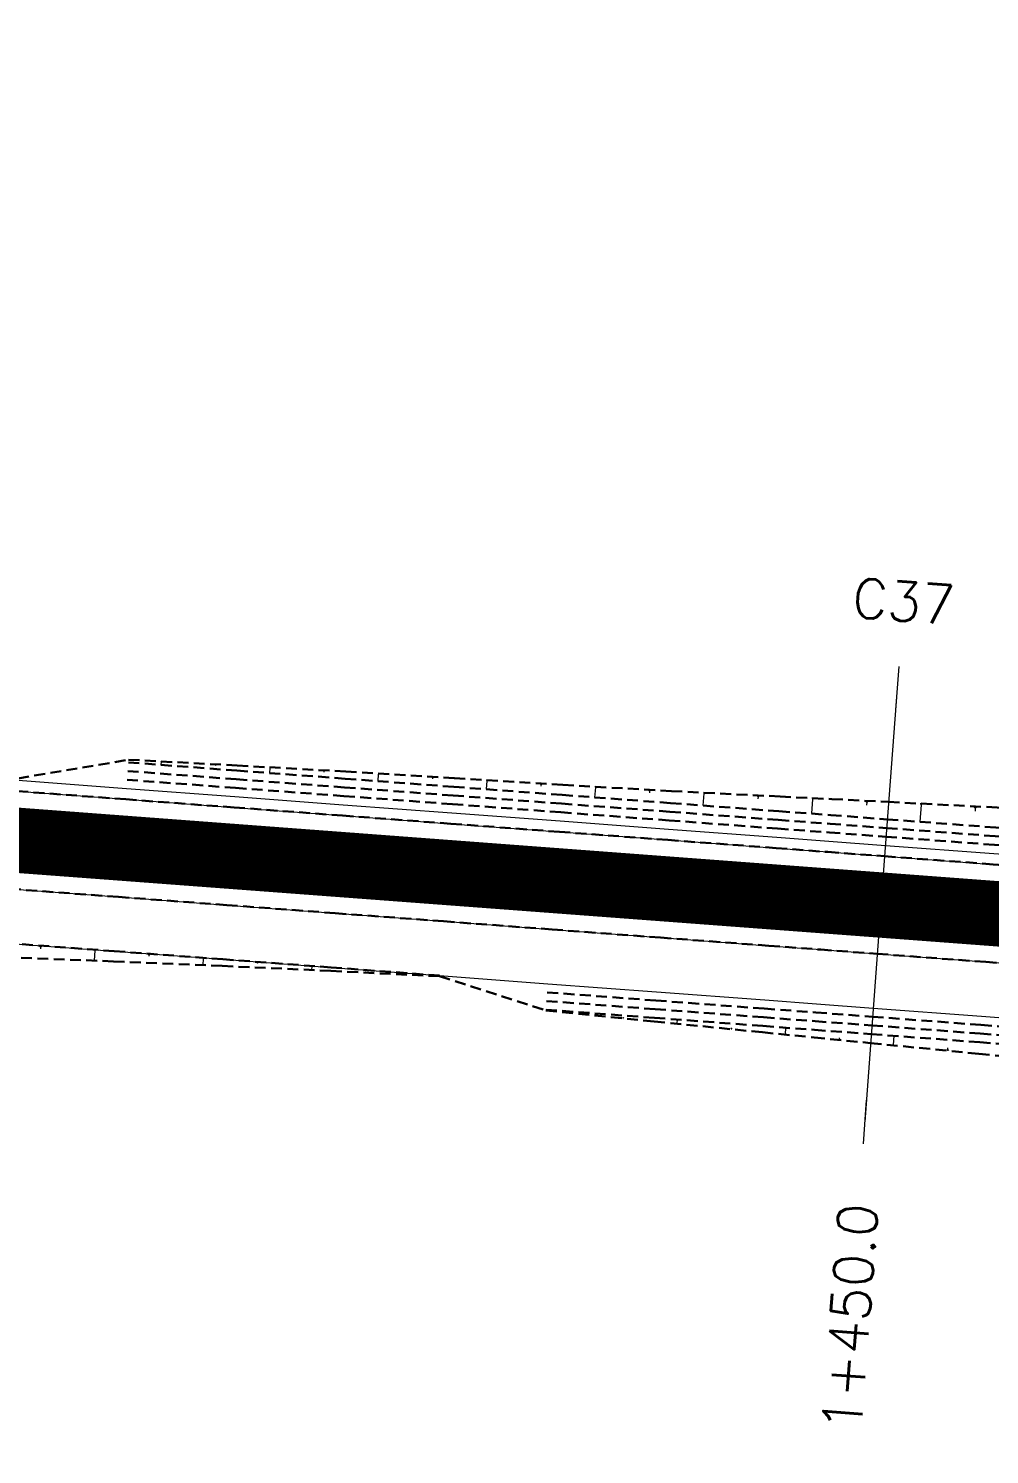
# Model space of a CAD drawing. Header units: metres. Extents: x 544752 to 548977, y 1840603 to 1844608.
# Drawn here: x 547925.5 to 547969.7, y 1842232.3 to 1842297.8 of the extents above; entities that cross this region are included whole.
import ezdxf

# ---------------------------------------------------------------- set-up
doc = ezdxf.new("R2010")
doc.units = ezdxf.units.M
doc.header["$MEASUREMENT"] = 0
for name, pattern in [('ACAD_ISO02W100', [15, 12, -3]), ('Anordnung Grundriss$0$GESTRICHELT', [0.75, 0.5, -0.25]), ('HIDDEN', [0.375, 0.25, -0.125])]:
    doc.linetypes.add(name, pattern=pattern)
doc.layers.add('C-ROAD', color=7, linetype='Continuous')
for name, color, linetype, lineweight in [('C-ROAD-CORR', 5, 'Continuous', 0), ('C-ROAD-SAMP', 150, 'HIDDEN', 0), ('C-ROAD-SAMP-TEXT', 11, 'Continuous', 0), ('C-TOPO-FEAT', 94, 'Continuous', 5)]:
    doc.layers.add(name, color=color, linetype=linetype, lineweight=lineweight)

msp = doc.modelspace()

# ---------------------------------------------------------------- linework, layer by layer
at = {"layer": 'C-ROAD-CORR', "color": 160, "linetype": 'Continuous'}
for p, q in [((547931.5839671026, 1842264.121424944, 512.4788679631085), (547931.5730877967, 1842263.976315774, 512.3333515353168)), ((547931.5912542705, 1842264.12976147, 512.4877259710881), (547931.5780044448, 1842264.130754853, 512.4877259710881)), ((547931.5894324785, 1842264.127677339, 512.4855114690932), (547931.5794951093, 1842264.128422376, 512.4855114690932)), ((547931.5876106865, 1842264.125593208, 512.4832969670983), (547931.5809857737, 1842264.126089899, 512.4832969670983)), ((547931.5857888946, 1842264.123509076, 512.4810824651034), (547931.5824764381, 1842264.123757422, 512.4810824651034)), ((547934.0802011767, 1842263.985783284, 512.6679001416262), (547934.0773613143, 1842263.947904941, 512.629915491025)), ((547936.576212976, 1842263.845925326, 512.8563006294017), (547936.5579688151, 1842263.60258305, 512.6122754002923)), ((547936.588433265, 1842263.859905347, 512.8711551544872), (547936.5662138374, 1842263.861571209, 512.8711551544872)), ((547936.5853781927, 1842263.856410341, 512.8674415232158), (547936.568713622, 1842263.857659739, 512.8674415232158)), ((547936.5823231204, 1842263.852915336, 512.8637278919444), (547936.5712134067, 1842263.853748268, 512.8637278919444)), ((547936.5792680483, 1842263.849420331, 512.8600142606731), (547936.5737131913, 1842263.849836797, 512.8600142606731)), ((547939.0720767075, 1842263.703258696, 513.0442803185416), (547939.067917377, 1842263.647781168, 512.9886470900642)), ((547941.5675481256, 1842263.553711862, 513.2289591965796), (547941.5431902874, 1842263.228824802, 512.9031603238773)), ((547941.5838634729, 1842263.572376631, 513.2487915210663), (547941.5541982435, 1842263.57460073, 513.2487915210663)), ((547941.5797846362, 1842263.567710439, 513.2438334399446), (547941.557535714, 1842263.569378513, 513.2438334399446)), ((547941.5757057993, 1842263.563044247, 513.238875358823), (547941.5608731846, 1842263.564156296, 513.238875358823)), ((547941.5716269625, 1842263.558378054, 513.2339172777013), (547941.564210655, 1842263.558934079, 513.2339172777013)), ((547944.0627578086, 1842263.399574841, 513.4114359110393), (547944.0575846501, 1842263.330574783, 513.3422422004683)), ((547946.5577715526, 1842263.242222489, 513.5942756398024), (547946.5287433505, 1842262.855041694, 513.2060081999008)), ((547946.5772151989, 1842263.264466036, 513.617910607574), (547946.5418619681, 1842263.267116582, 513.617910607574)), ((547946.5723542874, 1842263.258905149, 513.6120018656311), (547946.5458393642, 1842263.260893059, 513.6120018656311)), ((547946.5674933757, 1842263.253344262, 513.6060931236882), (547946.5498167604, 1842263.254669536, 513.6060931236882)), ((547946.5626324642, 1842263.247783376, 513.6001843817453), (547946.5537941564, 1842263.248446012, 513.6001843817453)), ((547949.0526544653, 1842263.082723214, 513.7773577583528), (547949.0466577281, 1842263.002738189, 513.6971482507661)), ((547951.5481272321, 1842262.933349234, 513.974150491095), (547951.5142328846, 1842262.481263348, 513.5207958006432)), ((547951.570830316, 1842262.959321581, 514.0017475090132), (547951.5295506429, 1842262.962416452, 514.0017475090132)), ((547951.565154545, 1842262.952828494, 513.9948482545336), (547951.5341947903, 1842262.955149648, 513.9948482545336)), ((547951.5594787741, 1842262.946335407, 513.9879490000541), (547951.5388389375, 1842262.947882843, 513.9879490000541)), ((547951.553803003, 1842262.939842321, 513.9810497455745), (547951.5434830849, 1842262.940616039, 513.9810497455745)), ((547954.0439940823, 1842262.790739996, 514.1801033287396), (547954.0368145066, 1842262.694978164, 514.084072735242)), ((547956.5402408371, 1842262.655513317, 514.3970127477608), (547956.4991565549, 1842262.107527427, 513.8474889053006)), ((547956.5677598774, 1842262.686995121, 514.4304638615315), (547956.5177236361, 1842262.690746501, 514.4304638615315)), ((547956.5608801174, 1842262.67912467, 514.4221010830888), (547956.5233529364, 1842262.681938205, 514.4221010830888)), ((547956.5540003573, 1842262.671254219, 514.4137383046461), (547956.5289822366, 1842262.673129909, 514.4137383046461)), ((547956.5471205972, 1842262.663383768, 514.4053755262034), (547956.5346115369, 1842262.664321613, 514.4053755262034)), ((547959.0367417941, 1842262.525226454, 514.6212534335175), (547959.0279971253, 1842262.408589267, 514.5042888977124)), ((547961.5333229748, 1842262.396612814, 514.849806567643), (547961.4836316298, 1842261.733825139, 514.1851587424879)), ((547961.5666071908, 1842262.434689983, 514.8902656129147), (547961.506088472, 1842262.439227268, 514.8902656129147)), ((547961.5582861368, 1842262.425170691, 514.8801508515968), (547961.5128970976, 1842262.428573655, 514.8801508515968)), ((547961.5499650828, 1842262.415651398, 514.8700360902789), (547961.5197057234, 1842262.417920041, 514.8700360902789)), ((547961.5416440289, 1842262.406132106, 514.8599213289609), (547961.526514349, 1842262.407266427, 514.8599213289609)), ((547964.0298465478, 1842262.266806721, 515.07985658053), (547964.0194343645, 1842262.127928073, 514.9405881625828)), ((547966.5263037913, 1842262.135624183, 515.3090419601139), (547966.4681616285, 1842261.360118733, 514.5313600107382)), ((547966.565248527, 1842262.180176992, 515.3563817211192), (547966.4944376204, 1842262.185485916, 515.3563817211192)), ((547966.5555123431, 1842262.16903879, 515.3445467808679), (547966.5024041631, 1842262.173020483, 515.3445467808679)), ((547966.5457761592, 1842262.157900588, 515.3327118406165), (547966.5103707059, 1842262.160555049, 515.3327118406165)), ((547966.5360399752, 1842262.146762385, 515.3208769003652), (547966.5183372486, 1842262.148089616, 515.3208769003652)), ((547969.0227581528, 1842262.004382834, 515.5381685829705), (547969.0107362584, 1842261.844033715, 515.3773694345284)), ((547926.0354946967, 1842255.617539413, 511.9587993214363), (547926.0280921769, 1842255.518803932, 511.8927909298071)), ((547928.5290659885, 1842255.438207485, 512.0955924526218), (547928.4946367505, 1842254.978987181, 511.7885863649813)), ((547928.5565720426, 1842255.469674433, 512.1178826713779), (547928.5065594136, 1842255.473424042, 512.1178826713779)), ((547928.5496955292, 1842255.461807696, 512.1123101166888), (547928.5121860573, 1842255.464619903, 512.1123101166888)), ((547928.5428190156, 1842255.453940959, 512.1067375619998), (547928.5178127011, 1842255.455815764, 512.1067375619998)), ((547928.5359425021, 1842255.446074222, 512.1011650073108), (547928.5234393447, 1842255.447011624, 512.1011650073108)), ((547931.0226002788, 1842255.258382027, 512.2358883022433), (547931.0174010168, 1842255.189033797, 512.189526395991)), ((547933.5161139055, 1842255.078280956, 512.3781402403989), (547933.4931595749, 1842254.772114009, 512.1734560925646)), ((547933.5344524772, 1842255.099260297, 512.3930013607934), (547933.5011085381, 1842255.1017602, 512.3930013607934)), ((547933.5298678343, 1842255.094015462, 512.3892860806948), (547933.50485988, 1842255.095890389, 512.3892860806948)), ((547933.5252831914, 1842255.088770627, 512.3855708005962), (547933.5086112218, 1842255.090020578, 512.3855708005962)), ((547933.5206985484, 1842255.083525792, 512.3818555204975), (547933.5123625636, 1842255.084150767, 512.3818555204975)), ((547936.0095891717, 1842254.89766823, 512.523882779862), (547936.0063592494, 1842254.854587232, 512.4950815084252)), ((547938.5030430157, 1842254.716769771, 512.6715746410761), (547938.4902545189, 1842254.546195639, 512.5575394027898)), ((547938.5132599447, 1842254.728457946, 512.679854185065), (547938.4946831076, 1842254.729850712, 512.679854185065)), ((547938.5107057125, 1842254.725535902, 512.6777842990678), (547938.4967730846, 1842254.726580477, 512.6777842990678)), ((547938.5081514802, 1842254.722613859, 512.6757144130705), (547938.4988630617, 1842254.723310241, 512.6757144130705)), ((547938.505597248, 1842254.719691815, 512.6736445270733), (547938.5009530387, 1842254.720040006, 512.6736445270733)), ((547940.9964583497, 1842254.535357664, 512.8227557721304), (547940.9949577833, 1842254.515342972, 512.8093751957836)), ((547943.4898521781, 1842254.353658712, 512.9758854813715), (547943.4859078708, 1842254.301049184, 512.9407140279384)), ((547943.4930033466, 1842254.357263651, 512.9784391095325), (547943.4872737637, 1842254.357693217, 512.9784391095325)), ((547943.4922155545, 1842254.356362416, 512.9778007024922), (547943.4879183674, 1842254.356684591, 512.9778007024922)), ((547943.4914277624, 1842254.355461182, 512.977162295452), (547943.4885629709, 1842254.355675964, 512.977162295452)), ((547943.4906399703, 1842254.354559947, 512.9765238884117), (547943.4892075745, 1842254.354667338, 512.9765238884117)), ((547950.3398621132, 1842252.583005158, 513.4712894381726), (547950.344225, 1842252.641197739, 513.4129335362018)), ((547950.336939768, 1842252.579661993, 513.4748417315634), (547950.3422532954, 1842252.579263621, 513.4748417315634)), ((547950.3376703543, 1842252.580497784, 513.4739536582157), (547950.3416554999, 1842252.580199005, 513.4739536582157)), ((547950.3384009406, 1842252.581333576, 513.473065584868), (547950.3410577043, 1842252.581134389, 513.473065584868)), ((547950.3391315269, 1842252.582169367, 513.4721775115203), (547950.3404599088, 1842252.582069774, 513.4721775115203)), ((547952.8274971034, 1842252.33583313, 513.6933237198235), (547952.829211453, 1842252.358699281, 513.6703933943372)), ((547955.3062620107, 1842252.079155082, 513.9280480598794), (547955.3225258444, 1842252.07793573, 513.9280480598794)), ((547955.3084982154, 1842252.081713302, 513.9253298133852), (547955.3206960906, 1842252.080798788, 513.9253298133852)), ((547955.31073442, 1842252.084271522, 513.9226115668911), (547955.3188663368, 1842252.083661846, 513.9226115668911)), ((547955.3129706247, 1842252.086829742, 513.9198933203969), (547955.317036583, 1842252.086524904, 513.9198933203969)), ((547955.3152068292, 1842252.089387962, 513.9171750739027), (547955.3285609084, 1842252.267505885, 513.7385572534366)), ((547957.8030170832, 1842251.843920507, 514.143470605439), (547957.806441411, 1842251.889594502, 514.0976684232098)), ((547960.2761133233, 1842251.582306277, 514.3888479571658), (547960.3030109749, 1842251.580289673, 514.3888479571658)), ((547960.2798116304, 1842251.586537143, 514.3843524335989), (547960.2999848692, 1842251.58502469, 514.3843524335989)), ((547960.2835099376, 1842251.59076801, 514.379856910032), (547960.2969587634, 1842251.589759708, 514.379856910032)), ((547960.2872082447, 1842251.594998876, 514.3753613864651), (547960.2939326577, 1842251.594494725, 514.3753613864651)), ((547960.2909065519, 1842251.599229743, 514.3708658628982), (547960.3129919581, 1842251.893806898, 514.0754619609058)), ((547962.7789229725, 1842251.355784758, 514.6002154820488), (547962.7840025364, 1842251.423536442, 514.5322736487861)), ((547965.2670669282, 1842251.113603663, 514.8290543211149), (547965.2975431966, 1842251.520098899, 514.4214182334684)), ((547965.2466533389, 1842251.0902505, 514.853868314781), (547965.2837701591, 1842251.087467732, 514.853868314781)), ((547965.2517567362, 1842251.096088791, 514.8476648163645), (547965.2795943514, 1842251.094001714, 514.8476648163645)), ((547965.2568601336, 1842251.101927082, 514.841461317948), (547965.2754185436, 1842251.100535697, 514.841461317948)), ((547965.2619635309, 1842251.107765372, 514.8352578195314), (547965.2712427359, 1842251.10706968, 514.8352578195314)), ((547967.7553525824, 1842250.872828486, 515.0564830931027), (547967.7620123167, 1842250.961656627, 514.9674056515395))]:
    msp.add_line(p, q, dxfattribs=at)
at = {"layer": 'C-ROAD-CORR', "color": 5, "linetype": 'Anordnung Grundriss$0$GESTRICHELT', "lineweight": 30, "extrusion": (0.05286572569718322, 0.7051277986549084, -0.7071067830325158), "const_width": 0.1, "elevation": 1327635.970671006}
msp.add_lwpolyline([(-408666.5924484935, 1328361.020688339), (-408666.6083381671, 1328360.999502108), (-408666.6242278407, 1328361.020688339)], dxfattribs=at)
at = {"layer": 'C-ROAD-CORR', "color": 5, "linetype": 'Anordnung Grundriss$0$GESTRICHELT', "lineweight": 30, "extrusion": (0.05286571845761122, 0.7051278014625548, -0.7071067807739821), "const_width": 0.1, "elevation": 1327635.77041995}
msp.add_lwpolyline([(-408671.6038250261, 1328361.35407948), (-408671.6270974219, 1328361.323049619), (-408671.6503698183, 1328361.354079481)], dxfattribs=at)
at = {"layer": 'C-ROAD-CORR', "color": 5, "linetype": 'Anordnung Grundriss$0$GESTRICHELT', "lineweight": 30, "extrusion": (0.0528657213209435, 0.7051278011645208, -0.7071067808571098), "const_width": 0.1, "elevation": 1327635.561521601}
msp.add_lwpolyline([(-408676.5899276503, 1328361.672293252), (-408676.618872644, 1328361.633699928), (-408676.6478176377, 1328361.672293253)], dxfattribs=at)
at = {"layer": 'C-ROAD-CORR', "color": 5, "linetype": 'Anordnung Grundriss$0$GESTRICHELT', "lineweight": 30, "extrusion": (0.05286572344683464, 0.7051278015146522, -0.7071067803490193), "const_width": 0.1, "elevation": 1327635.344959551}
msp.add_lwpolyline([(-408681.5793788487, 1328361.977458526), (-408681.6129319516, 1328361.932721055), (-408681.6464850546, 1328361.977458526)], dxfattribs=at)
at = {"layer": 'C-ROAD-CORR', "color": 5, "linetype": 'Anordnung Grundriss$0$GESTRICHELT', "lineweight": 30, "extrusion": (0.05286572090395888, 0.7051278004005426, -0.707106781650125), "const_width": 0.1, "elevation": 1327635.114714192}
msp.add_lwpolyline([(-408686.5784743521, 1328362.330492891), (-408686.6186457045, 1328362.276931088), (-408686.6588170567, 1328362.330492891)], dxfattribs=at)
at = {"layer": 'C-ROAD-CORR', "color": 5, "linetype": 'Anordnung Grundriss$0$GESTRICHELT', "lineweight": 30, "extrusion": (0.05286572305675966, 0.7051278009893245, -0.7071067809020402), "const_width": 0.1, "elevation": 1327634.881762912}
msp.add_lwpolyline([(-408691.562757591, 1328362.730288222), (-408691.6116859938, 1328362.665050352), (-408691.6606143969, 1328362.730288222)], dxfattribs=at)
at = {"layer": 'C-ROAD-CORR', "color": 5, "linetype": 'Anordnung Grundriss$0$GESTRICHELT', "lineweight": 30, "extrusion": (0.05286572243067057, 0.7051278013062005, -0.7071067806328596), "const_width": 0.1, "elevation": 1327634.639467504}
msp.add_lwpolyline([(-408696.5535995191, 1328363.147984684), (-408696.6118580436, 1328363.070306652), (-408696.670116568, 1328363.147984684)], dxfattribs=at)
at = {"layer": 'C-ROAD-CORR', "color": 5, "linetype": 'Anordnung Grundriss$0$GESTRICHELT', "lineweight": 30, "extrusion": (0.0528657227249796, 0.7051278010968556, -0.707106780819615), "const_width": 0.1, "elevation": 1327634.394078989}
msp.add_lwpolyline([(-408701.5423294008, 1328363.56345763), (-408701.6095946232, 1328363.473770667), (-408701.6768598459, 1328363.563457631)], dxfattribs=at)
at = {"layer": 'C-ROAD-CORR', "color": 5, "linetype": 'Anordnung Grundriss$0$GESTRICHELT', "lineweight": 30, "extrusion": (0.04147128527414268, 0.553147755773502, -0.8320502946219352), "const_width": 0.1, "elevation": 1041336.781860374}
msp.add_lwpolyline([(-408659.1741297548, 1562928.180737368), (-408659.2186511462, 1562928.121375513), (-408659.2631725366, 1562928.180737368)], dxfattribs=at)
at = {"layer": 'C-ROAD-CORR', "color": 5, "linetype": 'Anordnung Grundriss$0$GESTRICHELT', "lineweight": 30, "extrusion": (0.04147128260315503, 0.5531477561860124, -0.8320502944808258), "const_width": 0.1, "elevation": 1041336.558759487}
msp.add_lwpolyline([(-408664.1965032811, 1562928.327085773), (-408664.2277734955, 1562928.285392154), (-408664.2590437095, 1562928.327085773)], dxfattribs=at)
at = {"layer": 'C-ROAD-CORR', "color": 5, "linetype": 'Anordnung Grundriss$0$GESTRICHELT', "lineweight": 30, "extrusion": (0.04147128450802429, 0.553147754739301, -0.8320502953476577), "const_width": 0.1, "elevation": 1041336.324800487}
msp.add_lwpolyline([(-408669.2015500661, 1562928.484835179), (-408669.2209759699, 1562928.458933975), (-408669.2404018735, 1562928.484835179)], dxfattribs=at)
at = {"layer": 'C-ROAD-CORR', "color": 5, "linetype": 'Anordnung Grundriss$0$GESTRICHELT', "lineweight": 30, "extrusion": (0.04147128571358092, 0.5531477532408957, -0.8320502962837113), "const_width": 0.1, "elevation": 1041336.08042337}
msp.add_lwpolyline([(-408674.2075014745, 1562928.648915902), (-408674.2165264161, 1562928.636882647), (-408674.2255513574, 1562928.648915902)], dxfattribs=at)
at = {"layer": 'C-ROAD-CORR', "color": 5, "linetype": 'Anordnung Grundriss$0$GESTRICHELT', "lineweight": 30, "extrusion": (0.05286572229157416, 0.7051278038597472, 0.7071067780968587), "const_width": 0.1, "elevation": 1328354.501759915}
msp.add_lwpolyline([(-408686.1938018274, -1327628.005299784), (-408686.1842096529, -1327628.018089349), (-408686.1746174792, -1327628.005299784)], dxfattribs=at)
at = {"layer": 'C-ROAD-CORR', "color": 5, "linetype": 'Anordnung Grundriss$0$GESTRICHELT', "lineweight": 30, "extrusion": (0.05286572021999193, 0.7051278008479038, 0.7071067812551515), "const_width": 0.1, "elevation": 1328354.72955293}
msp.add_lwpolyline([(-408691.2066302256, -1327627.595594958), (-408691.1874703359, -1327627.621141478), (-408691.1683104456, -1327627.595594959)], dxfattribs=at)
at = {"layer": 'C-ROAD-CORR', "color": 5, "linetype": 'Anordnung Grundriss$0$GESTRICHELT', "lineweight": 30, "extrusion": (0.0528657214115443, 0.7051278006611378, 0.7071067813523101), "const_width": 0.1, "elevation": 1328354.971685995}
msp.add_lwpolyline([(-408696.2111731904, -1327627.179809606), (-408696.1827518796, -1327627.217704687), (-408696.1543305691, -1327627.179809605)], dxfattribs=at)
at = {"layer": 'C-ROAD-CORR', "color": 5, "linetype": 'Anordnung Grundriss$0$GESTRICHELT', "lineweight": 30, "extrusion": (0.05286572107683554, 0.7051278018511601, 0.7071067801906424), "const_width": 0.1, "elevation": 1328355.218860878}
msp.add_lwpolyline([(-408701.2197469316, -1327626.765572724), (-408701.1824842099, -1327626.815256353), (-408701.1452214881, -1327626.765572725)], dxfattribs=at)
at = {"layer": 'C-ROAD-CORR', "color": 11, "linetype": 'Anordnung Grundriss$0$GESTRICHELT', "lineweight": 30}
for points in [[(547925.0070494672, 1842263.356516525, 511.9265117576391), (547930.0851907864, 1842264.211602071, 512.3740456321489), (547935.079464156, 1842263.948049286, 512.7600211734717), (547940.072605163, 1842263.669392945, 513.1427967858465), (547945.0638970591, 1842263.366072994, 513.5127855840169), (547950.0543244088, 1842263.051221646, 513.883156636649), (547955.0474746672, 1842262.7726887, 514.301894036855), (547960.0426111481, 1842262.520648173, 514.7591442227697), (547962.4302079248, 1842262.403060121, 514.984782618605), (547965.0378949797, 1842262.270573021, 515.2286833997066), (547970.0328776137, 1842262.016480467, 515.6955583004408), (547975.027768946, 1842261.761170127, 516.1612119969153), (547980.0235129609, 1842261.517232941, 516.6382707671789), (547985.01720085, 1842261.245870961, 517.0878277748615), (547990.0034520435, 1842260.875317664, 517.4379150784005), (547994.9867016759, 1842260.464729272, 517.7478549266399), (547996.3154161267, 1842260.352729959, 517.827994617372), (547999.9690156857, 1842260.041661457, 518.0406725785865), (548004.9484660099, 1842259.580397545, 518.2786596717006), (548009.9269666653, 1842259.106466864, 518.4868078503079)], [(547899.509485179, 1842257.655811186, 510.7691138622401), (547904.4954916744, 1842257.281994082, 510.9728395302906), (547909.4814981698, 1842256.908176978, 511.1885112136864), (547914.4675046654, 1842256.534359874, 511.4161289124276), (547919.4535111608, 1842256.16054277, 511.6556926265141), (547924.4395176562, 1842255.786725666, 511.9072023559459), (547929.4255241518, 1842255.412908562, 512.170658100723), (547934.4115306472, 1842255.039091459, 512.4460598608456), (547939.3975371426, 1842254.665274355, 512.7334076363134), (547944.3835436382, 1842254.291457251, 513.0327014271265)], [(547924.390756039, 1842255.136338785, 511.4723942039114), (547929.3904166156, 1842254.944641056, 511.8576036174994), (547934.3886910956, 1842254.734455445, 512.2423991996858), (547939.3855285748, 1842254.505102987, 512.626327037816), (547944.3809234599, 1842254.256509076, 513.0093372544344), (547949.2772178642, 1842252.686103949, 513.3789338059717), (547954.253486952, 1842252.182408417, 513.8323625670159), (547959.2300319267, 1842251.682392688, 514.2940472122536), (547961.6086687892, 1842251.445296487, 514.5170372758201), (547964.2069077826, 1842251.186790286, 514.7616242441085), (547969.1842120442, 1842250.696901995, 515.2248355289673), (547974.1613300185, 1842250.204528989, 515.6905385015762), (547979.1379838992, 1842249.70596586, 516.1624489703748), (547984.1153783782, 1842249.217280896, 516.6244535510879), (547989.0949554426, 1842248.757707457, 517.0572649035444), (547994.0887712167, 1842248.488051222, 517.2996260382349), (547995.4213968776, 1842248.428219987, 517.3521444838863), (547999.0856553257, 1842248.259320714, 517.496338836304), (548004.080150723, 1842247.998729355, 517.7084746428756), (548009.0731091248, 1842247.717637408, 517.9240319780623)]]:
    msp.add_polyline3d(points, dxfattribs=at)
at = {"layer": 'C-ROAD-CORR', "color": 1, "linetype": 'Anordnung Grundriss$0$GESTRICHELT', "lineweight": 30}
for points in [[(547930.0759659125, 1842264.088559865, 512.2506581007231), (547935.061972408, 1842263.714742761, 512.5260598608456), (547940.0479789034, 1842263.340925657, 512.8134076363134), (547945.033985399, 1842262.967108553, 513.1127014271266), (547950.0199918944, 1842262.593291449, 513.4239412332851), (547955.0059983899, 1842262.219474345, 513.747127054789), (547959.9920048853, 1842261.845657242, 514.0822588916382), (547962.3750227058, 1842261.666994654, 514.2466513438403), (547964.9780113808, 1842261.471840138, 514.4277088279889), (547969.9640178763, 1842261.098023034, 514.7745231651633), (547974.9500243717, 1842260.72420593, 515.1213375023375), (547979.9360308672, 1842260.350388826, 515.4681518395117), (547984.9220373627, 1842259.976571722, 515.814966176686), (547989.9080438581, 1842259.602754618, 516.1617805138602), (547994.8940503536, 1842259.228937514, 516.5085948510344), (547996.22368788, 1842259.12925027, 516.6010811640397), (547999.8800568491, 1842258.85512041, 516.8508014383431), (548004.8660633445, 1842258.481303307, 517.1764807642808), (548009.8520698401, 1842258.107486203, 517.4850234948734)], [(547930.0851907864, 1842264.211602071, 512.3740456321489), (547935.079464156, 1842263.948049286, 512.7600211734717), (547940.072605163, 1842263.669392945, 513.1427967858465), (547945.0638970591, 1842263.366072994, 513.5127855840169), (547950.0543244088, 1842263.051221646, 513.883156636649), (547955.0474746672, 1842262.7726887, 514.301894036855), (547960.0426111481, 1842262.520648173, 514.7591442227697), (547962.4302079248, 1842262.403060121, 514.984782618605), (547965.0378949797, 1842262.270573021, 515.2286833997066), (547970.0328776137, 1842262.016480467, 515.6955583004408), (547975.027768946, 1842261.761170127, 516.1612119969153), (547980.0235129609, 1842261.517232941, 516.6382707671789), (547985.01720085, 1842261.245870961, 517.0878277748615), (547990.0034520435, 1842260.875317664, 517.4379150784005), (547994.9867016759, 1842260.464729272, 517.7478549266399), (547996.3154161267, 1842260.352729959, 517.827994617372), (547999.9690156857, 1842260.041661457, 518.0406725785865), (548004.9484660099, 1842259.580397545, 518.2786596717006), (548009.9269666653, 1842259.106466864, 518.4868078503079)], [(547949.2772178642, 1842252.686103949, 513.3789338059717), (547954.253486952, 1842252.182408417, 513.8323625670159), (547959.2300319267, 1842251.682392688, 514.2940472122536), (547961.6086687892, 1842251.445296487, 514.5170372758201), (547964.2069077826, 1842251.186790286, 514.7616242441085), (547969.1842120442, 1842250.696901995, 515.2248355289673), (547974.1613300185, 1842250.204528989, 515.6905385015762), (547979.1379838992, 1842249.70596586, 516.1624489703748), (547984.1153783782, 1842249.217280896, 516.6244535510879), (547989.0949554426, 1842248.757707457, 517.0572649035444), (547994.0887712167, 1842248.488051222, 517.2996260382349), (547995.4213968776, 1842248.428219987, 517.3521444838863), (547999.0856553257, 1842248.259320714, 517.496338836304), (548004.080150723, 1842247.998729355, 517.7084746428756), (548009.0731091248, 1842247.717637408, 517.9240319780623)], [(547949.2798340287, 1842252.720998588, 513.343941233285), (547954.2658405242, 1842252.347181484, 513.6671270547889), (547959.2518470197, 1842251.973364381, 514.0022588916381), (547961.6348648401, 1842251.794701793, 514.1666513438403), (547964.2378535151, 1842251.599547277, 514.3477088279889), (547969.2238600106, 1842251.225730173, 514.6945231651632), (547974.209866506, 1842250.851913069, 515.0413375023375), (547979.1958730015, 1842250.478095965, 515.3881518395117), (547984.181879497, 1842250.104278861, 515.7349661766859), (547989.1678859924, 1842249.730461757, 516.0817805138602), (547994.1538924879, 1842249.356644653, 516.4285948510344), (547995.4835300143, 1842249.256957409, 516.5210811640396), (547999.1398989834, 1842248.98282755, 516.770801438343), (548004.1259054788, 1842248.609010446, 517.0964807642807), (548009.1119119744, 1842248.235193342, 517.4050234948734)]]:
    msp.add_polyline3d(points, dxfattribs=at)
at = {"layer": 'C-ROAD-CORR', "color": 92, "linetype": 'Anordnung Grundriss$0$GESTRICHELT', "lineweight": 30}
for points in [[(547930.0161551759, 1842263.290798825, 511.850658100723), (547935.0021616713, 1842262.916981722, 512.1260598608457), (547939.9881681667, 1842262.543164618, 512.4134076363134), (547944.9741746623, 1842262.169347514, 512.7127014271266), (547949.9601811577, 1842261.79553041, 513.0239412332851), (547954.9461876532, 1842261.421713306, 513.347127054789), (547959.9321941487, 1842261.047896202, 513.6822588916382), (547962.3152119691, 1842260.869233615, 513.8466513438403), (547964.9182006441, 1842260.674079098, 514.0277088279889), (547969.9042071396, 1842260.300261994, 514.3745231651633), (547974.890213635, 1842259.92644489, 514.7213375023375), (547979.8762201305, 1842259.552627787, 515.0681518395118), (547984.862226626, 1842259.178810683, 515.414966176686), (547989.8482331214, 1842258.804993579, 515.7617805138602), (547994.8342396169, 1842258.431176475, 516.1085948510345), (547996.1638771433, 1842258.33148923, 516.2010811640397), (547999.8202461124, 1842258.057359371, 516.4508014383431), (548004.8062526078, 1842257.683542267, 516.7764807642808), (548009.7922591034, 1842257.309725164, 517.0850234948734)], [(547930.0460605442, 1842263.689679345, 511.850658100723), (547935.0320670396, 1842263.315862241, 512.1260598608457), (547940.0180735351, 1842262.942045137, 512.4134076363134), (547945.0040800306, 1842262.568228033, 512.7127014271266), (547949.990086526, 1842262.194410929, 513.0239412332851), (547954.9760930216, 1842261.820593826, 513.347127054789), (547959.962099517, 1842261.446776722, 513.6822588916382), (547962.3451173374, 1842261.268114135, 513.8466513438403), (547964.9481060124, 1842261.072959618, 514.0277088279889), (547969.934112508, 1842260.699142514, 514.3745231651633), (547974.9201190034, 1842260.32532541, 514.7213375023375), (547979.9061254988, 1842259.951508306, 515.0681518395118), (547984.8921319944, 1842259.577691203, 515.414966176686), (547989.8781384898, 1842259.203874099, 515.7617805138602), (547994.8641449852, 1842258.830056995, 516.1085948510345), (547996.1937825116, 1842258.73036975, 516.2010811640397), (547999.8501514808, 1842258.456239891, 516.4508014383431), (548004.8361579762, 1842258.082422787, 516.7764807642808), (548009.8221644717, 1842257.708605683, 517.0850234948734)], [(547899.4909274968, 1842257.408287134, 510.6036347014314), (547904.4427918779, 1842256.579079409, 510.5029145686216), (547909.3959817896, 1842255.767551729, 510.4259602290227), (547914.3887742432, 1842255.484246349, 510.7140884278163), (547919.389633997, 1842255.308543357, 511.0860988949212), (547924.390756039, 1842255.136338785, 511.4723942039114), (547929.3904166156, 1842254.944641056, 511.8576036174994), (547934.3886910956, 1842254.734455445, 512.2423991996858), (547939.3855285748, 1842254.505102987, 512.626327037816), (547944.3809234599, 1842254.256509076, 513.0093372544344)], [(547899.509485179, 1842257.655811186, 510.7691138622401), (547904.4954916744, 1842257.281994082, 510.9728395302906), (547909.4814981698, 1842256.908176978, 511.1885112136864), (547914.4675046654, 1842256.534359874, 511.4161289124276), (547919.4535111608, 1842256.16054277, 511.6556926265141), (547924.4395176562, 1842255.786725666, 511.9072023559459), (547929.4255241518, 1842255.412908562, 512.170658100723), (547934.4115306472, 1842255.039091459, 512.4460598608456), (547939.3975371426, 1842254.665274355, 512.7334076363134), (547944.3835436382, 1842254.291457251, 513.0327014271265)], [(547949.3396447652, 1842253.518759627, 512.943941233285), (547954.3256512608, 1842253.144942523, 513.267127054789), (547959.3116577562, 1842252.77112542, 513.6022588916381), (547961.6946755766, 1842252.592462833, 513.7666513438403), (547964.2976642516, 1842252.397308316, 513.9477088279889), (547969.2836707472, 1842252.023491212, 514.2945231651632), (547974.2696772426, 1842251.649674108, 514.6413375023375), (547979.255683738, 1842251.275857004, 514.9881518395117), (547984.2416902336, 1842250.9020399, 515.334966176686), (547989.227696729, 1842250.528222797, 515.6817805138602), (547994.2137032244, 1842250.154405693, 516.0285948510344), (547995.5433407509, 1842250.054718448, 516.1210811640397), (547999.19970972, 1842249.780588589, 516.370801438343), (548004.1857162154, 1842249.406771485, 516.6964807642808), (548009.171722711, 1842249.032954381, 517.0050234948734)], [(547949.309739397, 1842253.119879108, 512.943941233285), (547954.2957458926, 1842252.746062004, 513.267127054789), (547959.281752388, 1842252.3722449, 513.6022588916381), (547961.6647702084, 1842252.193582313, 513.7666513438403), (547964.2677588834, 1842251.998427796, 513.9477088279889), (547969.253765379, 1842251.624610692, 514.2945231651632), (547974.2397718744, 1842251.250793588, 514.6413375023375), (547979.2257783698, 1842250.876976484, 514.9881518395117), (547984.2117848654, 1842250.503159381, 515.334966176686), (547989.1977913608, 1842250.129342277, 515.6817805138602), (547994.1837978562, 1842249.755525173, 516.0285948510344), (547995.5134353826, 1842249.655837928, 516.1210811640397), (547999.1698043518, 1842249.381708069, 516.370801438343), (548004.1558108472, 1842249.007890965, 516.6964807642808), (548009.1418173427, 1842248.634073861, 517.0050234948734)]]:
    msp.add_polyline3d(points, dxfattribs=at)
at = {"layer": 'C-ROAD-CORR', "color": 5, "linetype": 'Anordnung Grundriss$0$GESTRICHELT', "lineweight": 30}
for points in [[(547924.9628616016, 1842262.76713476, 512.0072023559459), (547929.9488680972, 1842262.393317656, 512.270658100723), (547934.9348745926, 1842262.019500552, 512.5460598608456), (547939.920881088, 1842261.645683449, 512.8334076363134), (547944.9068875836, 1842261.271866345, 513.1327014271266), (547949.892894079, 1842260.898049241, 513.443941233285), (547954.8789005745, 1842260.524232137, 513.767127054789), (547959.86490707, 1842260.150415033, 514.1022588916381), (547962.2479248904, 1842259.971752446, 514.2666513438403), (547964.8509135654, 1842259.776597929, 514.4477088279889), (547969.8369200609, 1842259.402780825, 514.7945231651632), (547974.8229265563, 1842259.028963721, 515.1413375023375), (547979.8089330518, 1842258.655146617, 515.4881518395117), (547984.7949395473, 1842258.281329514, 515.834966176686), (547989.7809460427, 1842257.90751241, 516.1817805138602), (547994.7669525382, 1842257.533695306, 516.5285948510344), (547996.0965900646, 1842257.434008061, 516.6210811640397), (547999.7529590337, 1842257.159878202, 516.870801438343), (548004.7389655291, 1842256.786061098, 517.1964807642808), (548009.7249720247, 1842256.412243994, 517.5050234948734)], [(547924.6264262082, 1842258.279728914, 512.0072023559459), (547929.6124327037, 1842257.90591181, 512.270658100723), (547934.5984391992, 1842257.532094707, 512.5460598608456), (547939.5844456946, 1842257.158277603, 512.8334076363134), (547944.5704521901, 1842256.784460499, 513.1327014271266), (547949.5564586855, 1842256.410643395, 513.443941233285), (547954.5424651811, 1842256.036826291, 513.767127054789), (547959.5284716765, 1842255.663009187, 514.1022588916381), (547961.9114894969, 1842255.4843466, 514.2666513438403), (547964.514478172, 1842255.289192083, 514.4477088279889), (547969.5004846675, 1842254.915374979, 514.7945231651632), (547974.4864911629, 1842254.541557875, 515.1413375023375), (547979.4724976583, 1842254.167740772, 515.4881518395117), (547984.4585041539, 1842253.793923668, 515.834966176686), (547989.4445106493, 1842253.420106564, 516.1817805138602), (547994.4305171447, 1842253.04628946, 516.5285948510344), (547995.7601546712, 1842252.946602215, 516.6210811640397), (547999.4165236403, 1842252.672472356, 516.870801438343), (548004.4025301357, 1842252.298655252, 517.1964807642808), (548009.3885366312, 1842251.924838149, 517.5050234948734)]]:
    msp.add_polyline3d(points, dxfattribs=at)
at = {"layer": 'C-ROAD-CORR', "color": 160, "linetype": 'Anordnung Grundriss$0$GESTRICHELT', "lineweight": 30}
for points in [[(547924.9628616016, 1842262.76713476, 511.8572023559459), (547929.9488680972, 1842262.393317656, 512.1206581007231), (547934.9348745926, 1842262.019500552, 512.3960598608456), (547939.920881088, 1842261.645683449, 512.6834076363134), (547944.9068875836, 1842261.271866345, 512.9827014271266), (547949.892894079, 1842260.898049241, 513.2939412332851), (547954.8789005745, 1842260.524232137, 513.617127054789), (547959.86490707, 1842260.150415033, 513.9522588916382), (547962.2479248904, 1842259.971752446, 514.1166513438403), (547964.8509135654, 1842259.776597929, 514.2977088279889), (547969.8369200609, 1842259.402780825, 514.6445231651633), (547974.8229265563, 1842259.028963721, 514.9913375023375), (547979.8089330518, 1842258.655146617, 515.3381518395117), (547984.7949395473, 1842258.281329514, 515.684966176686), (547989.7809460427, 1842257.90751241, 516.0317805138602), (547994.7669525382, 1842257.533695306, 516.3785948510344), (547996.0965900646, 1842257.434008061, 516.4710811640397), (547999.7529590337, 1842257.159878202, 516.7208014383431), (548004.7389655291, 1842256.786061098, 517.0464807642808), (548009.7249720247, 1842256.412243994, 517.3550234948734)], [(547924.6264262082, 1842258.279728914, 511.8572023559459), (547929.6124327037, 1842257.90591181, 512.1206581007231), (547934.5984391992, 1842257.532094707, 512.3960598608456), (547939.5844456946, 1842257.158277603, 512.6834076363134), (547944.5704521901, 1842256.784460499, 512.9827014271266), (547949.5564586855, 1842256.410643395, 513.2939412332851), (547954.5424651811, 1842256.036826291, 513.617127054789), (547959.5284716765, 1842255.663009187, 513.9522588916382), (547961.9114894969, 1842255.4843466, 514.1166513438403), (547964.514478172, 1842255.289192083, 514.2977088279889), (547969.5004846675, 1842254.915374979, 514.6445231651633), (547974.4864911629, 1842254.541557875, 514.9913375023375), (547979.4724976583, 1842254.167740772, 515.3381518395117), (547984.4585041539, 1842253.793923668, 515.684966176686), (547989.4445106493, 1842253.420106564, 516.0317805138602), (547994.4305171447, 1842253.04628946, 516.3785948510344), (547995.7601546712, 1842252.946602215, 516.4710811640397), (547999.4165236403, 1842252.672472356, 516.7208014383431), (548004.4025301357, 1842252.298655252, 517.0464807642808), (548009.3885366312, 1842251.924838149, 517.3550234948734)]]:
    msp.add_polyline3d(points, dxfattribs=at)
at = {"layer": 'C-ROAD-CORR', "color": 150, "linetype": 'Anordnung Grundriss$0$GESTRICHELT', "lineweight": 30}
msp.add_polyline3d([(547924.7946439049, 1842260.523431837, 512.0747023559459), (547929.7806504004, 1842260.149614733, 512.338158100723), (547934.7666568959, 1842259.775797629, 512.6135598608456), (547939.7526633913, 1842259.401980526, 512.9009076363134), (547944.7386698868, 1842259.028163422, 513.2002014271266), (547949.7246763823, 1842258.654346318, 513.511441233285), (547954.7106828778, 1842258.280529214, 513.8346270547889), (547959.6966893732, 1842257.90671211, 514.1697588916381), (547962.0797071937, 1842257.728049523, 514.3341513438403), (547964.6826958687, 1842257.532895006, 514.5152088279889), (547969.6687023642, 1842257.159077902, 514.8620231651632), (547974.6547088596, 1842256.785260798, 515.2088375023375), (547979.640715355, 1842256.411443694, 515.5556518395117), (547984.6267218506, 1842256.037626591, 515.902466176686), (547989.612728346, 1842255.663809487, 516.2492805138602), (547994.5987348414, 1842255.289992383, 516.5960948510344), (547995.9283723679, 1842255.190305138, 516.6885811640396), (547999.584741337, 1842254.916175279, 516.938301438343), (548004.5707478324, 1842254.542358175, 517.2639807642807), (548009.556754328, 1842254.168541071, 517.5725234948734)], dxfattribs=at)
msp.add_polyline3d([(547924.7946439049, 1842260.523431837, 512.0747023559459), (547929.7806504004, 1842260.149614733, 512.338158100723), (547934.7666568959, 1842259.775797629, 512.6135598608456), (547939.7526633913, 1842259.401980526, 512.9009076363134), (547944.7386698868, 1842259.028163422, 513.2002014271266), (547949.7246763823, 1842258.654346318, 513.511441233285), (547954.7106828778, 1842258.280529214, 513.8346270547889), (547959.6966893732, 1842257.90671211, 514.1697588916381), (547962.0797071937, 1842257.728049523, 514.3341513438403), (547964.6826958687, 1842257.532895006, 514.5152088279889), (547969.6687023642, 1842257.159077902, 514.8620231651632), (547974.6547088596, 1842256.785260798, 515.2088375023375), (547979.640715355, 1842256.411443694, 515.5556518395117), (547984.6267218506, 1842256.037626591, 515.902466176686), (547989.612728346, 1842255.663809487, 516.2492805138602), (547994.5987348414, 1842255.289992383, 516.5960948510344), (547995.9283723679, 1842255.190305138, 516.6885811640396), (547999.584741337, 1842254.916175279, 516.938301438343), (548004.5707478324, 1842254.542358175, 517.2639807642807), (548009.556754328, 1842254.168541071, 517.5725234948734)], dxfattribs=at)
at = {"layer": 'C-ROAD-SAMP', "color": 1, "linetype": 'Continuous', "lineweight": 13}
msp.add_lwpolyline([(547965.4303300764, 1842267.504907997), (547964.6826958687, 1842257.532895006), (547963.935061661, 1842247.560882015)], dxfattribs=at)
at = {"layer": 'C-ROAD-SAMP-TEXT', "color": 4, "linetype": 'Continuous', "lineweight": 9}
msp.add_line((547965.5050934971, 1842268.502109296), (547965.3555666555, 1842266.507706698), dxfattribs=at)
at = {"layer": 'C-ROAD-SAMP-TEXT', "color": 1, "linetype": 'Continuous', "lineweight": -3}
msp.add_line((547964.6079324479, 1842256.535693707), (547964.7574592895, 1842258.530096305), dxfattribs=at)
at = {"layer": 'C-ROAD-SAMP-TEXT', "color": 4, "linetype": 'Continuous', "lineweight": 5}
msp.add_line((547964.0098250817, 1842248.558083314), (547963.8602982401, 1842246.563680716), dxfattribs=at)
at = {"layer": 'C-TOPO-FEAT', "color": 94, "linetype": 'Continuous', "lineweight": 0, "ltscale": 2}
for points in [[(547925.000243312, 1842263.26573541, 511.9872023559459), (547929.9862498075, 1842262.891918306, 512.2506581007231), (547934.972256303, 1842262.518101202, 512.5260598608456), (547939.9582627984, 1842262.144284098, 512.8134076363134), (547944.9442692939, 1842261.770466994, 513.1127014271266), (547949.9302757893, 1842261.39664989, 513.4239412332851), (547954.9162822849, 1842261.022832786, 513.747127054789), (547959.9022887803, 1842260.649015683, 514.0822588916382), (547962.2853066007, 1842260.470353096, 514.2466513438403), (547964.8882952757, 1842260.275198579, 514.4277088279889), (547969.8743017713, 1842259.901381475, 514.7745231651633), (547974.8603082667, 1842259.527564371, 515.1213375023375), (547979.8463147621, 1842259.153747267, 515.4681518395117), (547984.8323212577, 1842258.779930163, 515.814966176686), (547989.8183277531, 1842258.406113059, 516.1617805138602), (547994.8043342485, 1842258.032295956, 516.5085948510344), (547996.133971775, 1842257.932608711, 516.6010811640397), (547999.7903407441, 1842257.658478852, 516.8508014383431), (548004.7763472395, 1842257.284661748, 517.1764807642808), (548009.762353735, 1842256.910844644, 517.4850234948734)], [(547924.9628616016, 1842262.76713476, 511.5572023559459), (547929.9488680972, 1842262.393317656, 511.8206581007231), (547934.9348745926, 1842262.019500552, 512.0960598608456), (547939.920881088, 1842261.645683449, 512.3834076363133), (547944.9068875836, 1842261.271866345, 512.6827014271265), (547949.892894079, 1842260.898049241, 512.993941233285), (547954.8789005745, 1842260.524232137, 513.3171270547889), (547959.86490707, 1842260.150415033, 513.6522588916381), (547962.2479248904, 1842259.971752446, 513.8166513438402), (547964.8509135654, 1842259.776597929, 513.9977088279888), (547969.8369200609, 1842259.402780825, 514.3445231651632), (547974.8229265563, 1842259.028963721, 514.6913375023374), (547979.8089330518, 1842258.655146617, 515.0381518395117), (547984.7949395473, 1842258.281329514, 515.3849661766859), (547989.7809460427, 1842257.90751241, 515.7317805138601), (547994.7669525382, 1842257.533695306, 516.0785948510344), (547996.0965900646, 1842257.434008061, 516.1710811640396), (547999.7529590337, 1842257.159878202, 516.420801438343), (548004.7389655291, 1842256.786061098, 516.7464807642807), (548009.7249720247, 1842256.412243994, 517.0550234948734)], [(547924.7946439049, 1842260.523431837, 511.9247023559459), (547929.7806504004, 1842260.149614733, 512.1881581007231), (547934.7666568959, 1842259.775797629, 512.4635598608456), (547939.7526633913, 1842259.401980526, 512.7509076363134), (547944.7386698868, 1842259.028163422, 513.0502014271266), (547949.7246763823, 1842258.654346318, 513.3614412332851), (547954.7106828778, 1842258.280529214, 513.684627054789), (547959.6966893732, 1842257.90671211, 514.0197588916382), (547962.0797071937, 1842257.728049523, 514.1841513438403), (547964.6826958687, 1842257.532895006, 514.3652088279889), (547969.6687023642, 1842257.159077902, 514.7120231651633), (547974.6547088596, 1842256.785260798, 515.0588375023375), (547979.640715355, 1842256.411443694, 515.4056518395117), (547984.6267218506, 1842256.037626591, 515.752466176686), (547989.612728346, 1842255.663809487, 516.0992805138602), (547994.5987348414, 1842255.289992383, 516.4460948510344), (547995.9283723679, 1842255.190305138, 516.5385811640397), (547999.584741337, 1842254.916175279, 516.7883014383431), (548004.5707478324, 1842254.542358175, 517.1139807642808), (548009.556754328, 1842254.168541071, 517.4225234948734)], [(547924.7946439049, 1842260.523431837, 511.9247023559459), (547929.7806504004, 1842260.149614733, 512.1881581007231), (547934.7666568959, 1842259.775797629, 512.4635598608456), (547939.7526633913, 1842259.401980526, 512.7509076363134), (547944.7386698868, 1842259.028163422, 513.0502014271266), (547949.7246763823, 1842258.654346318, 513.3614412332851), (547954.7106828778, 1842258.280529214, 513.684627054789), (547959.6966893732, 1842257.90671211, 514.0197588916382), (547962.0797071937, 1842257.728049523, 514.1841513438403), (547964.6826958687, 1842257.532895006, 514.3652088279889), (547969.6687023642, 1842257.159077902, 514.7120231651633), (547974.6547088596, 1842256.785260798, 515.0588375023375), (547979.640715355, 1842256.411443694, 515.4056518395117), (547984.6267218506, 1842256.037626591, 515.752466176686), (547989.612728346, 1842255.663809487, 516.0992805138602), (547994.5987348414, 1842255.289992383, 516.4460948510344), (547995.9283723679, 1842255.190305138, 516.5385811640397), (547999.584741337, 1842254.916175279, 516.7883014383431), (548004.5707478324, 1842254.542358175, 517.1139807642808), (548009.556754328, 1842254.168541071, 517.4225234948734)], [(547924.7946439049, 1842260.523431837, 511.6247023559459), (547929.7806504004, 1842260.149614733, 511.888158100723), (547934.7666568959, 1842259.775797629, 512.1635598608456), (547939.7526633913, 1842259.401980526, 512.4509076363133), (547944.7386698868, 1842259.028163422, 512.7502014271265), (547949.7246763823, 1842258.654346318, 513.061441233285), (547954.7106828778, 1842258.280529214, 513.3846270547889), (547959.6966893732, 1842257.90671211, 513.7197588916381), (547962.0797071937, 1842257.728049523, 513.8841513438402), (547964.6826958687, 1842257.532895006, 514.0652088279888), (547969.6687023642, 1842257.159077902, 514.4120231651632), (547974.6547088596, 1842256.785260798, 514.7588375023374), (547979.640715355, 1842256.411443694, 515.1056518395117), (547984.6267218506, 1842256.037626591, 515.4524661766859), (547989.612728346, 1842255.663809487, 515.7992805138601), (547994.5987348414, 1842255.289992383, 516.1460948510344), (547995.9283723679, 1842255.190305138, 516.2385811640396), (547999.584741337, 1842254.916175279, 516.488301438343), (548004.5707478324, 1842254.542358175, 516.8139807642807), (548009.556754328, 1842254.168541071, 517.1225234948733)], [(547924.7946439049, 1842260.523431837, 511.6247023559459), (547929.7806504004, 1842260.149614733, 511.888158100723), (547934.7666568959, 1842259.775797629, 512.1635598608456), (547939.7526633913, 1842259.401980526, 512.4509076363133), (547944.7386698868, 1842259.028163422, 512.7502014271265), (547949.7246763823, 1842258.654346318, 513.061441233285), (547954.7106828778, 1842258.280529214, 513.3846270547889), (547959.6966893732, 1842257.90671211, 513.7197588916381), (547962.0797071937, 1842257.728049523, 513.8841513438402), (547964.6826958687, 1842257.532895006, 514.0652088279888), (547969.6687023642, 1842257.159077902, 514.4120231651632), (547974.6547088596, 1842256.785260798, 514.7588375023374), (547979.640715355, 1842256.411443694, 515.1056518395117), (547984.6267218506, 1842256.037626591, 515.4524661766859), (547989.612728346, 1842255.663809487, 515.7992805138601), (547994.5987348414, 1842255.289992383, 516.1460948510344), (547995.9283723679, 1842255.190305138, 516.2385811640396), (547999.584741337, 1842254.916175279, 516.488301438343), (548004.5707478324, 1842254.542358175, 516.8139807642807), (548009.556754328, 1842254.168541071, 517.1225234948733)], [(547924.6264262082, 1842258.279728914, 511.5572023559459), (547929.6124327037, 1842257.90591181, 511.8206581007231), (547934.5984391992, 1842257.532094707, 512.0960598608456), (547939.5844456946, 1842257.158277603, 512.3834076363133), (547944.5704521901, 1842256.784460499, 512.6827014271265), (547949.5564586855, 1842256.410643395, 512.993941233285), (547954.5424651811, 1842256.036826291, 513.3171270547889), (547959.5284716765, 1842255.663009187, 513.6522588916381), (547961.9114894969, 1842255.4843466, 513.8166513438402), (547964.514478172, 1842255.289192083, 513.9977088279888), (547969.5004846675, 1842254.915374979, 514.3445231651632), (547974.4864911629, 1842254.541557875, 514.6913375023374), (547979.4724976583, 1842254.167740772, 515.0381518395117), (547984.4585041539, 1842253.793923668, 515.3849661766859), (547989.4445106493, 1842253.420106564, 515.7317805138601), (547994.4305171447, 1842253.04628946, 516.0785948510344), (547995.7601546712, 1842252.946602215, 516.1710811640396), (547999.4165236403, 1842252.672472356, 516.420801438343), (548004.4025301357, 1842252.298655252, 516.7464807642807), (548009.3885366312, 1842251.924838149, 517.0550234948734)], [(547924.4395176562, 1842255.786725666, 511.9072023559459), (547929.4255241518, 1842255.412908562, 512.170658100723), (547934.4115306472, 1842255.039091459, 512.4460598608456), (547939.3975371426, 1842254.665274355, 512.7334076363134), (547944.3835436382, 1842254.291457251, 513.0327014271265), (547949.3695501336, 1842253.917640147, 513.343941233285), (547954.3555566291, 1842253.543823043, 513.6671270547889), (547959.3415631246, 1842253.170005939, 514.0022588916381), (547961.724580945, 1842252.991343352, 514.1666513438403), (547964.32756962, 1842252.796188836, 514.3477088279889), (547969.3135761155, 1842252.422371732, 514.6945231651632), (547974.299582611, 1842252.048554628, 515.0413375023375), (547979.2855891064, 1842251.674737524, 515.3881518395117), (547984.2715956019, 1842251.30092042, 515.7349661766859), (547989.2576020974, 1842250.927103316, 516.0817805138602), (547994.2436085928, 1842250.553286212, 516.4285948510344), (547995.5732461192, 1842250.453598968, 516.5210811640396), (547999.2296150883, 1842250.179469108, 516.770801438343), (548004.2156215837, 1842249.805652004, 517.0964807642807), (548009.2016280793, 1842249.431834901, 517.4050234948734)]]:
    msp.add_polyline3d(points, dxfattribs=at)

# ---------------------------------------------------------------- texts
at = {"layer": 'C-ROAD-SAMP-TEXT', "color": 1, "linetype": 'Continuous', "lineweight": 13, "insert": (547965.7293837594, 1842271.493713194), "char_height": 1.8, "width": 4.761428571428572, "attachment_point": 5, "rotation": 355.7123708504709, "bg_fill": 3, "box_fill_scale": 1.416666666666667, "bg_fill_color": 256, "bg_fill_true_color": 13158600, "bg_fill_transparency": 0}
msp.add_mtext('{\\Fsimplex.shx|c0;C37}', dxfattribs=at)
at = {"layer": 'C-ROAD-SAMP-TEXT', "color": 1, "linetype": 'Continuous', "lineweight": -3, "insert": (547963.262190874, 1842238.586070324), "char_height": 1.8, "width": 10.908, "attachment_point": 5, "rotation": 85.7123708504709, "bg_fill": 3, "box_fill_scale": 1.416666666666667, "bg_fill_color": 256, "bg_fill_true_color": 13158600, "bg_fill_transparency": 0}
msp.add_mtext('{\\Fsimplex.shx|c0;1+450.0}', dxfattribs=at)

# ---------------------------------------------------------------- next in the draw order: linework, layer by layer
at = {"layer": 'C-ROAD', "color": 1, "linetype": 'ACAD_ISO02W100', "lineweight": 60, "ltscale": 0.1, "const_width": 3, "flags": 128}
msp.add_lwpolyline([(547447.2669305371, 1842296.325235744), (548177.885715168, 1842241.548372065)], dxfattribs=at)

doc.saveas('drawing.dxf')
